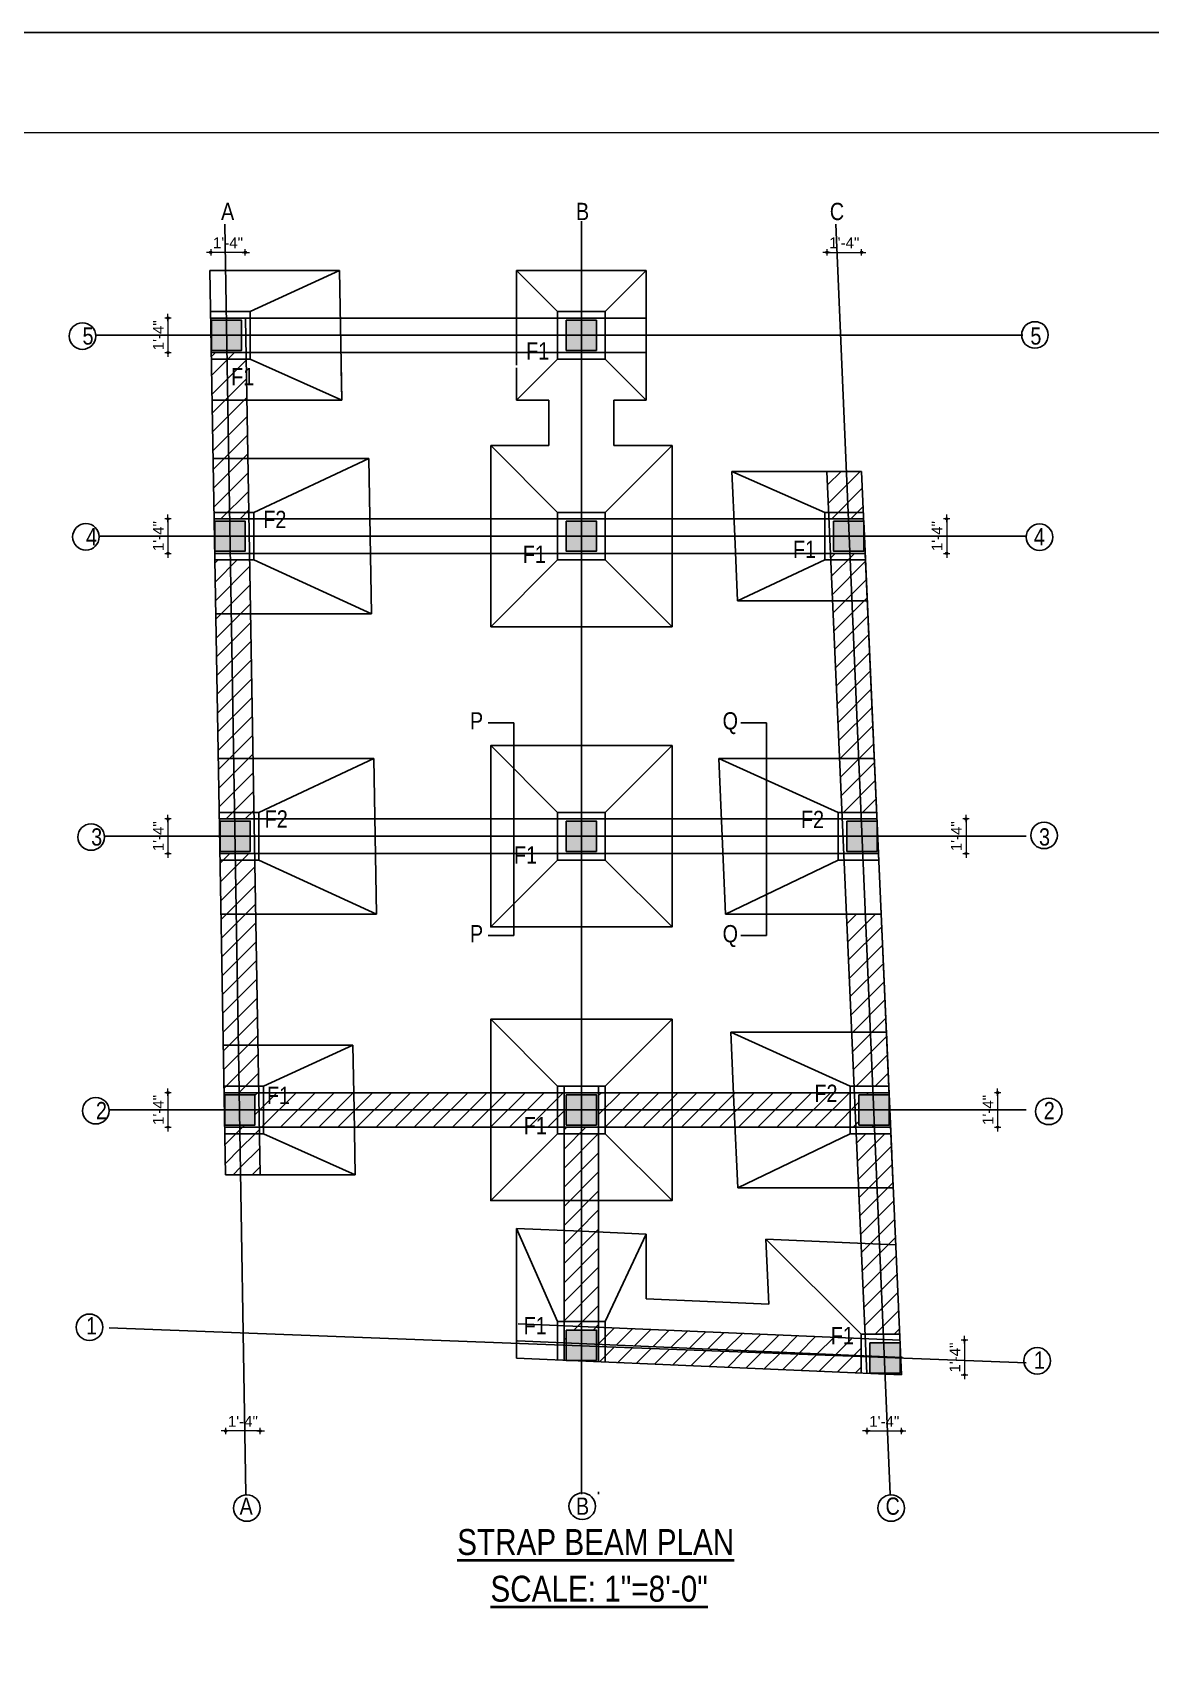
# Model space of a CAD drawing. Header units: inches. Extents: x -4597 to 93300, y -14139 to 5932.
# Drawn here: x 363 to 881, y -9626 to -8877 of the extents above; entities that cross this region are included whole.
import ezdxf
from ezdxf.enums import TextEntityAlignment as Align

# ---------------------------------------------------------------- set-up
doc = ezdxf.new("R2010")
doc.units = ezdxf.units.IN
doc.header["$LTSCALE"] = 0.5
doc.header["$MEASUREMENT"] = 0
doc.header["$PDMODE"] = 66
for name, color, linetype, lineweight in [('1', 7, 'Continuous', 25), ('ELE1', 3, 'Continuous', 9), ('hatch', 9, 'Continuous', 0), ('TEXT', 220, 'Continuous', 9), ('Toilet', 7, 'Continuous', 25), ('wall', 20, 'Continuous', 40)]:
    doc.layers.add(name, color=color, linetype=linetype, lineweight=lineweight)
doc.styles.add('ordinary', font='ARIALN.TTF')
doc.styles.get("Standard").update_dxf_attribs({"font": 'arial.ttf'})
doc.dimstyles.new('S8', dxfattribs={"dimtxt": 5, "dimasz": 1, "dimexe": 6, "dimexo": 18, "dimgap": 1.9375, "dimtad": 1, "dimdec": 0, "dimzin": 3, "dimdsep": 46, "dimlunit": 4, "dimtxsty": 'Standard', "dimblk": 'dot 2', "dimcen": 12, "dimse1": 1, "dimse2": 1, "dimclrd": 1, "dimclre": 1, "dimclrt": 256, "dimadec": 0, "dimazin": 0, "dimtfac": 0.75, "dimtdec": 0, "dimtix": 1, "dimtmove": 1, "dimatfit": 3, "dimldrblk": 'DOT', "dimfxl": 1, "dimtolj": 1, "dimtzin": 0, "dimlwd": 9, "dimlwe": 9, "dimarcsym": 0})
pattern_1 = [(45, (-994.2437, -45.5827), (-4.4194174, 4.4194174), [])]

# ---------------------------------------------------------------- blocks, each defined once
blk = doc.blocks.new('dot1')
at = {"layer": 'hatch'}
h = blk.add_hatch(color=256, dxfattribs=at)
edge = h.paths.add_edge_path()
edge.add_arc((0, 0), 1, 0, 360)
for p, q in [((3, 0), (-3, 0)), ((0, 3), (0, -3))]:
    blk.add_line(p, q, dxfattribs=at)
blk.add_circle((0, 0), 1, dxfattribs=at)
blk = doc.blocks.new('dot 2')
at = {"layer": 'hatch', "xscale": 0.5, "yscale": 0.5, "zscale": 0.5}
blk.add_blockref('dot1', (0, 0), dxfattribs=at)
blk = doc.blocks.new('*D186')
at = {"layer": 'Defpoints', "color": 0, "transparency": 16777216}
for p in [(739.5, -9101.8), (111.7, -9117.8), (786.17, -9117.8)]:
    blk.add_point(p, dxfattribs=at)
at = {"layer": 'Toilet', "color": 1, "lineweight": 9, "transparency": 16777216}
for p, q in [((786.17, -9100.8), (786.17, -9099.8)), ((786.17, -9101.8), (786.17, -9117.8)), ((786.17, -9118.8), (786.17, -9119.8))]:
    blk.add_line(p, q, dxfattribs=at)
for p, rotation in [((786.17, -9101.8), 270), ((786.17, -9117.8), 90)]:
    blk.add_blockref('dot 2', p, dxfattribs=dict(at, rotation=rotation))
at = {"layer": 'Toilet', "transparency": 16777216, "insert": (781.73, -9109.8), "char_height": 5, "attachment_point": 5, "rotation": 90}
blk.add_mtext('\\A1;1\'-4"', dxfattribs=at)
blk = doc.blocks.new('_Dot')
at = {"color": 0, "linetype": 'ByBlock', "lineweight": -2}
blk.add_line((-0.5, 0), (-1, 0), dxfattribs=at)
at = {"color": 0, "linetype": 'ByBlock', "const_width": 0.5}
blk.add_lwpolyline([(-0.25, 0, 1), (0.25, 0, 1)], format="xyb", close=True, dxfattribs=at)
blk = doc.blocks.new('*D328')
at = {"layer": 'Defpoints', "color": 0, "transparency": 16777216}
for p in [(753.89, -9240.8), (754.6, -9256.8), (795.12, -9256.8)]:
    blk.add_point(p, dxfattribs=at)
at = {"layer": 'Toilet', "color": 1, "lineweight": 9, "transparency": 16777216}
for p, q in [((795.12, -9239.8), (795.12, -9238.8)), ((795.12, -9240.8), (795.12, -9256.8)), ((795.12, -9257.8), (795.12, -9258.8))]:
    blk.add_line(p, q, dxfattribs=at)
for p, rotation in [((795.12, -9240.8), 270), ((795.12, -9256.8), 90)]:
    blk.add_blockref('dot 2', p, dxfattribs=dict(at, rotation=rotation))
at = {"layer": 'Toilet', "transparency": 16777216, "insert": (790.67, -9248.8), "char_height": 5, "attachment_point": 5, "rotation": 90}
blk.add_mtext('\\A1;1\'-4"', dxfattribs=at)
blk = doc.blocks.new('*D329')
at = {"layer": 'Defpoints', "color": 0, "transparency": 16777216}
for p in [(759.5, -9367.54), (760.2, -9383.54), (809.77, -9383.54)]:
    blk.add_point(p, dxfattribs=at)
at = {"layer": 'Toilet', "color": 1, "lineweight": 9, "transparency": 16777216}
for p, q in [((809.77, -9366.54), (809.77, -9365.54)), ((809.77, -9367.54), (809.77, -9383.54)), ((809.77, -9384.54), (809.77, -9385.54))]:
    blk.add_line(p, q, dxfattribs=at)
for p, rotation in [((809.77, -9367.54), 270), ((809.77, -9383.54), 90)]:
    blk.add_blockref('dot 2', p, dxfattribs=dict(at, rotation=rotation))
at = {"layer": 'Toilet', "transparency": 16777216, "insert": (805.32, -9375.54), "char_height": 5, "attachment_point": 5, "rotation": 90}
blk.add_mtext('\\A1;1\'-4"', dxfattribs=at)
blk = doc.blocks.new('*D330')
at = {"layer": 'Defpoints', "color": 0, "transparency": 16777216}
for p in [(764.58, -9482.19), (765.29, -9498.24), (794.42, -9498.24)]:
    blk.add_point(p, dxfattribs=at)
at = {"layer": 'Toilet', "color": 1, "lineweight": 9, "transparency": 16777216}
for p, q in [((794.42, -9481.19), (794.42, -9480.19)), ((794.42, -9482.19), (794.42, -9498.24)), ((794.42, -9499.24), (794.42, -9500.24))]:
    blk.add_line(p, q, dxfattribs=at)
for p, rotation in [((794.42, -9482.19), 270), ((794.42, -9498.24), 90)]:
    blk.add_blockref('dot 2', p, dxfattribs=dict(at, rotation=rotation))
at = {"layer": 'Toilet', "transparency": 16777216, "insert": (789.98, -9490.21), "char_height": 5, "attachment_point": 5, "rotation": 90}
blk.add_mtext('\\A1;1\'-4"', dxfattribs=at)
blk = doc.blocks.new('*D331')
at = {"layer": 'Defpoints', "color": 0, "transparency": 16777216}
for p in [(445.37, -9008.8), (425.51, -9024.8), (445.64, -9024.8)]:
    blk.add_point(p, dxfattribs=at)
at = {"layer": 'Toilet', "color": 1, "lineweight": 9, "transparency": 16777216}
for p, q in [((425.51, -9007.8), (425.51, -9006.8)), ((425.51, -9008.8), (425.51, -9024.8)), ((425.51, -9025.8), (425.51, -9026.8))]:
    blk.add_line(p, q, dxfattribs=at)
for p, rotation in [((425.51, -9008.8), 270), ((425.51, -9024.8), 90)]:
    blk.add_blockref('dot 2', p, dxfattribs=dict(at, rotation=rotation))
at = {"layer": 'Toilet', "transparency": 16777216, "insert": (421.07, -9016.8), "char_height": 5, "attachment_point": 5, "rotation": 90}
blk.add_mtext('\\A1;1\'-4"', dxfattribs=at)
blk = doc.blocks.new('*D332')
at = {"layer": 'Defpoints', "color": 0, "transparency": 16777216}
for p in [(446.97, -9101.8), (425.51, -9117.8), (447.25, -9117.8)]:
    blk.add_point(p, dxfattribs=at)
at = {"layer": 'Toilet', "color": 1, "lineweight": 9, "transparency": 16777216}
for p, q in [((425.51, -9100.8), (425.51, -9099.8)), ((425.51, -9101.8), (425.51, -9117.8)), ((425.51, -9118.8), (425.51, -9119.8))]:
    blk.add_line(p, q, dxfattribs=at)
for p, rotation in [((425.51, -9101.8), 270), ((425.51, -9117.8), 90)]:
    blk.add_blockref('dot 2', p, dxfattribs=dict(at, rotation=rotation))
at = {"layer": 'Toilet', "transparency": 16777216, "insert": (421.07, -9109.8), "char_height": 5, "attachment_point": 5, "rotation": 90}
blk.add_mtext('\\A1;1\'-4"', dxfattribs=at)
blk = doc.blocks.new('*D333')
at = {"layer": 'Defpoints', "color": 0, "transparency": 16777216}
for p in [(449.37, -9240.8), (425.51, -9256.8), (449.65, -9256.8)]:
    blk.add_point(p, dxfattribs=at)
at = {"layer": 'Toilet', "color": 1, "lineweight": 9, "transparency": 16777216}
for p, q in [((425.51, -9239.8), (425.51, -9238.8)), ((425.51, -9240.8), (425.51, -9256.8)), ((425.51, -9257.8), (425.51, -9258.8))]:
    blk.add_line(p, q, dxfattribs=at)
for p, rotation in [((425.51, -9240.8), 270), ((425.51, -9256.8), 90)]:
    blk.add_blockref('dot 2', p, dxfattribs=dict(at, rotation=rotation))
at = {"layer": 'Toilet', "transparency": 16777216, "insert": (421.07, -9248.8), "char_height": 5, "attachment_point": 5, "rotation": 90}
blk.add_mtext('\\A1;1\'-4"', dxfattribs=at)
blk = doc.blocks.new('*D334')
at = {"layer": 'Defpoints', "color": 0, "transparency": 16777216}
for p in [(451.56, -9367.54), (425.51, -9383.54), (451.84, -9383.54)]:
    blk.add_point(p, dxfattribs=at)
at = {"layer": 'Toilet', "color": 1, "lineweight": 9, "transparency": 16777216}
for p, q in [((425.51, -9366.54), (425.51, -9365.54)), ((425.51, -9367.54), (425.51, -9383.54)), ((425.51, -9384.54), (425.51, -9385.54))]:
    blk.add_line(p, q, dxfattribs=at)
for p, rotation in [((425.51, -9367.54), 270), ((425.51, -9383.54), 90)]:
    blk.add_blockref('dot 2', p, dxfattribs=dict(at, rotation=rotation))
at = {"layer": 'Toilet', "transparency": 16777216, "insert": (421.07, -9375.54), "char_height": 5, "attachment_point": 5, "rotation": 90}
blk.add_mtext('\\A1;1\'-4"', dxfattribs=at)
blk = doc.blocks.new('*D335')
at = {"layer": 'Defpoints', "color": 0, "transparency": 16777216}
for p in [(746.76, -8978.41), (730.74, -9079.8), (746.76, -9079.8)]:
    blk.add_point(p, dxfattribs=at)
at = {"layer": 'Toilet', "color": 1, "lineweight": 9, "transparency": 16777216}
for p, q in [((729.74, -8978.41), (728.74, -8978.41)), ((730.74, -8978.41), (746.76, -8978.41)), ((747.76, -8978.41), (748.76, -8978.41))]:
    blk.add_line(p, q, dxfattribs=at)
blk.add_blockref('dot 2', (730.74, -8978.41), dxfattribs=at)
at = {"layer": 'Toilet', "color": 1, "lineweight": 9, "transparency": 16777216, "rotation": 180}
blk.add_blockref('dot 2', (746.76, -8978.41), dxfattribs=at)
at = {"layer": 'Toilet', "transparency": 16777216, "insert": (738.75, -8973.96), "char_height": 5, "attachment_point": 5}
blk.add_mtext('\\A1;1\'-4"', dxfattribs=at)
blk = doc.blocks.new('*D336')
at = {"layer": 'Defpoints', "color": 0, "transparency": 16777216}
for p in [(749.25, -9497.54), (765.29, -9498.24), (765.29, -9524.21)]:
    blk.add_point(p, dxfattribs=at)
at = {"layer": 'Toilet', "color": 1, "lineweight": 9, "transparency": 16777216}
for p, q in [((748.25, -9524.21), (747.25, -9524.21)), ((749.25, -9524.21), (765.29, -9524.21)), ((766.29, -9524.21), (767.29, -9524.21))]:
    blk.add_line(p, q, dxfattribs=at)
blk.add_blockref('dot 2', (749.25, -9524.21), dxfattribs=at)
at = {"layer": 'Toilet', "color": 1, "lineweight": 9, "transparency": 16777216, "rotation": 180}
blk.add_blockref('dot 2', (765.29, -9524.21), dxfattribs=at)
at = {"layer": 'Toilet', "transparency": 16777216, "insert": (757.27, -9519.76), "char_height": 5, "attachment_point": 5}
blk.add_mtext('\\A1;1\'-4"', dxfattribs=at)
blk = doc.blocks.new('*D337')
at = {"layer": 'Defpoints', "color": 0, "transparency": 16777216}
for p in [(452.22, -9405.54), (468.22, -9405.54), (452.22, -9524.21)]:
    blk.add_point(p, dxfattribs=at)
at = {"layer": 'Toilet', "color": 1, "lineweight": 9, "transparency": 16777216}
for p, q in [((451.22, -9524.21), (450.22, -9524.21)), ((468.22, -9524.21), (452.22, -9524.21)), ((469.22, -9524.21), (470.22, -9524.21))]:
    blk.add_line(p, q, dxfattribs=at)
blk.add_blockref('dot 2', (452.22, -9524.21), dxfattribs=at)
at = {"layer": 'Toilet', "color": 1, "lineweight": 9, "transparency": 16777216, "rotation": 180}
blk.add_blockref('dot 2', (468.22, -9524.21), dxfattribs=at)
at = {"layer": 'Toilet', "transparency": 16777216, "insert": (460.22, -9519.76), "char_height": 5, "attachment_point": 5}
blk.add_mtext('\\A1;1\'-4"', dxfattribs=at)
blk = doc.blocks.new('*D338')
at = {"layer": 'Defpoints', "color": 0, "transparency": 16777216}
for p in [(445.32, -8978.41), (445.32, -9005.8), (461.32, -9005.8)]:
    blk.add_point(p, dxfattribs=at)
at = {"layer": 'Toilet', "color": 1, "lineweight": 9, "transparency": 16777216}
for p, q in [((444.32, -8978.41), (443.32, -8978.41)), ((461.32, -8978.41), (445.32, -8978.41)), ((462.32, -8978.41), (463.32, -8978.41))]:
    blk.add_line(p, q, dxfattribs=at)
blk.add_blockref('dot 2', (445.32, -8978.41), dxfattribs=at)
at = {"layer": 'Toilet', "color": 1, "lineweight": 9, "transparency": 16777216, "rotation": 180}
blk.add_blockref('dot 2', (461.32, -8978.41), dxfattribs=at)
at = {"layer": 'Toilet', "transparency": 16777216, "insert": (453.32, -8973.96), "char_height": 5, "attachment_point": 5}
blk.add_mtext('\\A1;1\'-4"', dxfattribs=at)

msp = doc.modelspace()

# ---------------------------------------------------------------- hatches: boundary and pattern name
at = {"layer": 'Toilet'}
for points in [[(459.63, -9009.8), (445.63, -9009.8), (445.63, -9023.8), (459.63, -9023.8)], [(623.99, -9009.8), (609.99, -9009.8), (609.99, -9023.8), (623.99, -9023.8)], [(461.23, -9102.8), (447.23, -9102.8), (447.23, -9116.8), (461.23, -9116.8)], [(623.99, -9102.8), (609.99, -9102.8), (609.99, -9116.8), (623.99, -9116.8)], [(747.78, -9102.8), (733.78, -9102.8), (733.78, -9116.8), (747.78, -9116.8)], [(463.63, -9241.8), (449.63, -9241.8), (449.63, -9255.8), (463.63, -9255.8)], [(623.99, -9241.8), (609.99, -9241.8), (609.99, -9255.8), (623.99, -9255.8)], [(753.93, -9241.8), (739.93, -9241.8), (739.93, -9255.8), (753.93, -9255.8)], [(465.82, -9368.54), (451.82, -9368.54), (451.82, -9382.54), (465.82, -9382.54)], [(623.99, -9368.54), (609.99, -9368.54), (609.99, -9382.54), (623.99, -9382.54)], [(759.55, -9368.54), (745.55, -9368.54), (745.55, -9382.54), (759.55, -9382.54)], [(623.99, -9477.5), (609.99, -9477.5), (609.99, -9491.5), (623.99, -9491.5)], [(764.64, -9483.4), (750.64, -9483.4), (750.64, -9497.4), (764.64, -9497.4)]]:
    msp.add_hatch(color=1, dxfattribs=at).paths.add_polyline_path(points)
h = msp.add_hatch(dxfattribs=at)
h.set_pattern_fill('ANSI31', color=256, scale=50, style=0)
h.set_pattern_definition(pattern_1)
h.paths.add_polyline_path([(467.56, -9367.54), (458.57, -9367.54), (458.59, -9368.54), (465.82, -9368.54), (465.82, -9375.54), (467.7, -9375.54)])
h.paths.add_polyline_path([(467.7, -9375.54), (465.82, -9375.54), (465.82, -9382.54), (458.82, -9382.54), (458.84, -9383.54), (467.84, -9383.54)])
h.paths.add_polyline_path([(469.82, -9367.54), (467.56, -9367.54), (467.7, -9375.54), (469.82, -9375.54)])
h.paths.add_polyline_path([(469.82, -9375.54), (467.7, -9375.54), (467.84, -9383.54), (469.82, -9383.54)])
h.paths.add_polyline_path([(511.57, -9367.54), (469.82, -9367.54), (469.82, -9375.54), (511.71, -9375.54)])
h.paths.add_polyline_path([(511.71, -9375.54), (469.82, -9375.54), (469.82, -9383.54), (511.85, -9383.54)])
h.paths.add_polyline_path([(574.99, -9367.54), (511.57, -9367.54), (511.71, -9375.54), (574.99, -9375.54)])
h.paths.add_polyline_path([(574.99, -9375.54), (511.71, -9375.54), (511.85, -9383.54), (574.99, -9383.54)])
h.paths.add_polyline_path([(605.99, -9367.54), (574.99, -9367.54), (574.99, -9375.54), (605.99, -9375.54)])
h.paths.add_polyline_path([(605.99, -9375.54), (574.99, -9375.54), (574.99, -9383.54), (605.99, -9383.54)])
h.paths.add_polyline_path([(608.99, -9367.54), (605.99, -9367.54), (605.99, -9375.54), (608.99, -9375.54)])
h.paths.add_polyline_path([(608.99, -9375.54), (605.99, -9375.54), (605.99, -9383.54), (608.99, -9383.54)])
h.paths.add_polyline_path([(627.99, -9367.54), (624.99, -9367.54), (624.99, -9375.54), (627.99, -9375.54)])
h.paths.add_polyline_path([(627.99, -9375.54), (624.99, -9375.54), (624.99, -9383.54), (627.99, -9383.54)])
h.paths.add_polyline_path([(658.99, -9367.54), (627.99, -9367.54), (627.99, -9375.54), (658.99, -9375.54)])
h.paths.add_polyline_path([(658.99, -9375.54), (627.99, -9375.54), (627.99, -9383.54), (658.99, -9383.54)])
h.paths.add_polyline_path([(687.43, -9367.54), (658.99, -9367.54), (658.99, -9375.54), (687.79, -9375.54)])
h.paths.add_polyline_path([(687.79, -9375.54), (658.99, -9375.54), (658.99, -9383.54), (688.14, -9383.54)])
h.paths.add_polyline_path([(741.55, -9367.54), (687.43, -9367.54), (687.79, -9375.54), (741.55, -9375.54)])
h.paths.add_polyline_path([(741.55, -9375.54), (699.8, -9375.54), (687.79, -9375.54), (688.14, -9383.54), (741.55, -9383.54)])
h.paths.add_polyline_path([(743.49, -9367.54), (741.55, -9367.54), (741.55, -9375.54), (743.84, -9375.54)])
h.paths.add_polyline_path([(743.84, -9375.54), (741.55, -9375.54), (741.55, -9383.54), (744.2, -9383.54)])
h.paths.add_polyline_path([(745.55, -9375.54), (743.84, -9375.54), (744.2, -9383.54), (752.77, -9383.54), (752.73, -9382.54), (745.55, -9382.54)])
h.paths.add_polyline_path([(745.55, -9368.54), (752.13, -9368.54), (752.09, -9367.54), (743.49, -9367.54), (743.84, -9375.54), (745.55, -9375.54)])
h.paths.add_polyline_path([(616.99, -9475.79), (608.99, -9475.44), (608.99, -9483.45), (609.99, -9483.49), (609.99, -9477.5), (616.99, -9477.5)])
h.paths.add_polyline_path([(616.99, -9473.5), (608.99, -9473.5), (608.99, -9475.44), (616.99, -9475.79)])
h.paths.add_polyline_path([(624.99, -9473.5), (616.99, -9473.5), (616.99, -9475.79), (624.99, -9476.13)])
h.paths.add_polyline_path([(624.99, -9476.13), (616.99, -9475.79), (616.99, -9477.5), (623.99, -9477.5), (623.99, -9484.1), (624.99, -9484.14)])
h.paths.add_polyline_path([(624.99, -9432.09), (616.99, -9431.75), (616.99, -9473.5), (624.99, -9473.5)])
h.paths.add_polyline_path([(616.99, -9431.75), (608.99, -9431.4), (608.99, -9473.5), (616.99, -9473.5)])
h.paths.add_polyline_path([(627.99, -9485.19), (624.99, -9485.07), (624.99, -9492.15), (627.99, -9492.28)])
h.paths.add_polyline_path([(627.99, -9476.26), (624.99, -9476.13), (624.99, -9484.14), (627.99, -9484.27)])
h.paths.add_polyline_path([(627.99, -9476.26), (627.99, -9484.27), (746.64, -9489.42), (746.64, -9481.41)])
h.paths.add_polyline_path([(746.64, -9489.72), (627.99, -9485.19), (627.99, -9492.28), (746.64, -9497.43)])
h.paths.add_polyline_path([(755.09, -9437.74), (746.58, -9437.37), (748.44, -9479.4), (756.87, -9479.4)])
h.paths.add_polyline_path([(762.63, -9438.06), (755.09, -9437.74), (756.87, -9479.4), (764.46, -9479.4)])
h.paths.add_polyline_path([(753.97, -9411.54), (745.44, -9411.54), (746.58, -9437.37), (755.09, -9437.74)])
h.paths.add_polyline_path([(761.45, -9411.54), (753.97, -9411.54), (755.09, -9437.74), (762.63, -9438.06)])
h.paths.add_polyline_path([(752.9, -9386.54), (744.33, -9386.54), (745.44, -9411.54), (753.97, -9411.54)])
h.paths.add_polyline_path([(760.33, -9386.54), (752.9, -9386.54), (753.97, -9411.54), (761.4, -9411.54)])
h.paths.add_polyline_path([(750.89, -9339.54), (742.25, -9339.54), (743.35, -9364.54), (751.96, -9364.54)])
h.paths.add_polyline_path([(758.26, -9339.54), (750.89, -9339.54), (751.96, -9364.54), (759.37, -9364.54)])
h.paths.add_polyline_path([(748.55, -9284.8), (739.82, -9284.8), (742.25, -9339.54), (750.89, -9339.54)])
h.paths.add_polyline_path([(755.84, -9284.8), (748.55, -9284.8), (750.89, -9339.54), (758.26, -9339.54)])
h.paths.add_polyline_path([(745.48, -9212.8), (736.63, -9212.8), (737.74, -9237.8), (746.54, -9237.8)])
h.paths.add_polyline_path([(752.65, -9212.8), (745.48, -9212.8), (746.54, -9237.8), (753.76, -9237.8)])
h.paths.add_polyline_path([(742.36, -9139.8), (733.4, -9139.8), (736.63, -9212.8), (745.48, -9212.8)])
h.paths.add_polyline_path([(749.41, -9139.8), (742.36, -9139.8), (745.48, -9212.8), (752.65, -9212.8)])
h.paths.add_polyline_path([(741.54, -9120.8), (732.56, -9120.8), (733.4, -9139.8), (742.36, -9139.8)])
h.paths.add_polyline_path([(748.57, -9120.8), (741.54, -9120.8), (742.36, -9139.8), (749.41, -9139.8)])
h.paths.add_polyline_path([(741.42, -9117.8), (732.42, -9117.8), (732.56, -9120.8), (741.54, -9120.8)])
h.paths.add_polyline_path([(748.44, -9117.8), (741.42, -9117.8), (741.54, -9120.8), (748.57, -9120.8)])
h.paths.add_polyline_path([(452.88, -9024.8), (445.64, -9024.8), (445.7, -9027.8), (452.93, -9027.8)])
h.paths.add_polyline_path([(461.65, -9024.8), (452.88, -9024.8), (452.93, -9027.8), (461.7, -9027.8)])
h.paths.add_polyline_path([(452.93, -9027.8), (445.7, -9027.8), (446.02, -9046.8), (453.24, -9046.8)])
h.paths.add_polyline_path([(461.7, -9027.8), (452.93, -9027.8), (453.24, -9046.8), (462.03, -9046.8)])
h.paths.add_polyline_path([(453.24, -9046.8), (446.02, -9046.8), (446.49, -9073.8), (453.69, -9073.8)])
h.paths.add_polyline_path([(462.03, -9046.8), (453.24, -9046.8), (453.69, -9073.8), (462.49, -9073.8)])
h.paths.add_polyline_path([(453.69, -9073.8), (446.49, -9073.8), (446.92, -9098.8), (454.11, -9098.8)])
h.paths.add_polyline_path([(462.49, -9073.8), (453.69, -9073.8), (454.11, -9098.8), (462.92, -9098.8)])
h.paths.add_polyline_path([(454.11, -9098.8), (446.92, -9098.8), (446.97, -9101.8), (454.16, -9101.8)])
h.paths.add_polyline_path([(462.92, -9098.8), (454.11, -9098.8), (454.16, -9101.8), (462.98, -9101.8)])
h.paths.add_polyline_path([(454.47, -9120.8), (447.3, -9120.8), (447.73, -9145.8), (454.89, -9145.8)])
h.paths.add_polyline_path([(463.3, -9120.8), (454.47, -9120.8), (454.89, -9145.8), (463.74, -9145.8)])
h.paths.add_polyline_path([(454.89, -9145.8), (447.73, -9145.8), (448.89, -9212.8), (456, -9212.8)])
h.paths.add_polyline_path([(463.74, -9145.8), (454.89, -9145.8), (456, -9212.8), (464.89, -9212.8)])
h.paths.add_polyline_path([(456, -9212.8), (448.89, -9212.8), (449.32, -9237.8), (456.42, -9237.8)])
h.paths.add_polyline_path([(464.89, -9212.8), (456, -9212.8), (456.42, -9237.8), (465.32, -9237.8)])
h.paths.add_polyline_path([(456.42, -9237.8), (449.32, -9237.8), (449.37, -9240.8), (456.47, -9240.8)])
h.paths.add_polyline_path([(465.32, -9237.8), (456.42, -9237.8), (456.47, -9240.8), (465.38, -9240.8)])
h.paths.add_polyline_path([(456.73, -9256.8), (449.65, -9256.8), (449.7, -9259.8), (456.78, -9259.8)])
h.paths.add_polyline_path([(465.65, -9256.8), (456.73, -9256.8), (456.78, -9259.8), (465.7, -9259.8)])
h.paths.add_polyline_path([(456.78, -9259.8), (449.7, -9259.8), (450.13, -9284.8), (457.2, -9284.8)])
h.paths.add_polyline_path([(465.7, -9259.8), (456.78, -9259.8), (457.2, -9284.8), (466.14, -9284.8)])
h.paths.add_polyline_path([(457.2, -9284.8), (450.13, -9284.8), (451.18, -9345.54), (458.21, -9345.54)])
h.paths.add_polyline_path([(466.14, -9284.8), (457.2, -9284.8), (458.21, -9345.54), (467.19, -9345.54)])
h.paths.add_polyline_path([(458.21, -9345.54), (451.18, -9345.54), (451.51, -9364.54), (458.52, -9364.54)])
h.paths.add_polyline_path([(467.19, -9345.54), (458.21, -9345.54), (458.52, -9364.54), (467.51, -9364.54)])
h.paths.add_polyline_path([(458.52, -9364.54), (451.51, -9364.54), (451.56, -9367.54), (458.57, -9367.54)])
h.paths.add_polyline_path([(467.51, -9364.54), (458.52, -9364.54), (458.57, -9367.54), (467.56, -9367.54)])
h.paths.add_polyline_path([(458.84, -9383.54), (451.84, -9383.54), (451.89, -9386.54), (458.89, -9386.54)])
h.paths.add_polyline_path([(467.84, -9383.54), (458.84, -9383.54), (458.89, -9386.54), (467.89, -9386.54)])
h.paths.add_polyline_path([(458.89, -9386.54), (451.89, -9386.54), (452.22, -9405.54), (459.2, -9405.54)])
h.paths.add_polyline_path([(724.16, -9361.8), (737.6, -9361.8), (737.6, -9373.83), (724.16, -9373.83)], flags=9)
h.paths.add_polyline_path([(732.98, -9473.99), (745.21, -9473.99), (745.21, -9486.03), (732.98, -9486.03)], flags=9)
h.paths.add_polyline_path([(455.24, -9029.91), (467.47, -9029.91), (467.47, -9041.94), (455.24, -9041.94)], flags=9)
h = msp.add_hatch(dxfattribs=at)
h.set_pattern_fill('ANSI31', color=256, scale=50, style=0)
h.set_pattern_definition(pattern_1)
h.paths.add_polyline_path([(740.6, -9098.8), (731.58, -9098.8), (731.72, -9101.8), (740.73, -9101.8)])
h.paths.add_polyline_path([(747.6, -9098.8), (740.6, -9098.8), (740.73, -9101.8), (747.73, -9101.8)])
h.paths.add_polyline_path([(739.79, -9079.8), (730.74, -9079.8), (731.58, -9098.8), (740.6, -9098.8)])
h.paths.add_polyline_path([(746.76, -9079.8), (739.79, -9079.8), (740.6, -9098.8), (747.6, -9098.8)])
h = msp.add_hatch(dxfattribs=at)
h.set_pattern_fill('ANSI31', color=256, scale=50, style=0)
h.set_pattern_definition(pattern_1)
h.paths.add_polyline_path([(467.89, -9386.54), (458.89, -9386.54), (459.2, -9405.54), (468.22, -9405.54)])
h = msp.add_hatch(dxfattribs=at)
h.set_pattern_fill('ANSI31', color=256, scale=50, style=0)
h.set_pattern_definition(pattern_1)
h.paths.add_polyline_path([(616.99, -9417.54), (608.99, -9417.54), (608.99, -9431.4), (616.99, -9431.75)])
h.paths.add_polyline_path([(624.99, -9417.54), (616.99, -9417.54), (616.99, -9431.75), (624.99, -9432.09)])
h.paths.add_polyline_path([(616.99, -9386.54), (608.99, -9386.54), (608.99, -9417.54), (616.99, -9417.54)])
h.paths.add_polyline_path([(624.99, -9386.54), (616.99, -9386.54), (616.99, -9417.54), (624.99, -9417.54)])
h.paths.add_polyline_path([(616.99, -9383.54), (608.99, -9383.54), (608.99, -9386.54), (616.99, -9386.54)])
h.paths.add_polyline_path([(624.99, -9383.54), (616.99, -9383.54), (616.99, -9386.54), (624.99, -9386.54)])

# ---------------------------------------------------------------- linework, layer by layer
for p, q in [((451.89, -8965.33), (461.66, -9553.54)), ((616.99, -8963.99), (616.99, -9553.54)), ((734.9, -8965.33), (760.03, -9553.54)), ((586.99, -8986.8), (586.99, -9030.7)), ((646.99, -8986.8), (646.99, -9046.8)), ((586.99, -9031.8), (586.99, -9046.8)), ((601.99, -9046.8), (601.99, -9067.8)), ((631.99, -9046.8), (631.99, -9067.8)), ((574.99, -9067.8), (574.99, -9109.8)), ((658.99, -9067.8), (658.99, -9109.8)), ((574.99, -9109.8), (574.99, -9151.8)), ((658.99, -9109.8), (658.99, -9151.8)), ((585.78, -9196.22), (573.78, -9196.22)), ((585.78, -9294.8), (585.78, -9196.22)), ((702.8, -9196.22), (690.8, -9196.22)), ((702.8, -9294.8), (702.8, -9196.22)), ((574.99, -9206.8), (574.99, -9233.8)), ((658.99, -9206.8), (658.99, -9233.8)), ((574.99, -9263.8), (574.99, -9290.8)), ((658.99, -9263.8), (658.99, -9290.8)), ((585.78, -9294.8), (573.78, -9294.8)), ((702.8, -9294.8), (690.8, -9294.8)), ((758.32, -9339.54), (761.4, -9411.54)), ((608.99, -9364.54), (608.99, -9491.46)), ((624.99, -9364.54), (624.99, -9492.15)), ((586.99, -9430.44), (586.99, -9490.5)), ((646.99, -9433.05), (646.99, -9463.08)), ((624.99, -9552.35), (624.99, -9553.54))]:
    msp.add_line(p, q)
at = {"layer": 'Defpoints'}
msp.add_lwpolyline([(2423.89, -8876.52), (-753.71, -8876.52), (-753.71, -11124.49), (2423.89, -11124.49)], close=True, dxfattribs=at)
at = {"layer": 'ELE1'}
msp.add_lwpolyline([(-707.4, -8922.84), (2377.57, -8922.84), (2377.57, -11078.17), (-707.4, -11078.17)], close=True, dxfattribs=at)
msp.add_lwpolyline([(-707.4, -8922.84), (2377.57, -8922.84), (2377.57, -11078.17), (-707.4, -11078.17)], close=True, dxfattribs=at)
at = {"layer": 'Toilet'}
for p, q in [((444.99, -8986.8), (505, -8986.8)), ((444.99, -8986.8), (452.22, -9405.54)), ((463.65, -9005.8), (505, -8986.8)), ((505, -8986.8), (506.03, -9046.8)), ((586.99, -8986.8), (646.99, -8986.8)), ((605.99, -9005.8), (586.99, -8986.8)), ((627.99, -9005.8), (646.99, -8986.8)), ((445.37, -9008.8), (646.99, -9008.8)), ((461.37, -9008.8), (468.22, -9405.54)), ((392.06, -9016.8), (821.41, -9016.8)), ((445.64, -9024.8), (646.99, -9024.8)), ((463.65, -9027.8), (506.03, -9046.8)), ((605.99, -9027.8), (586.99, -9046.8)), ((627.99, -9027.8), (646.99, -9046.8)), ((505.77, -9031.8), (506.03, -9046.8)), ((446.02, -9046.8), (506.03, -9046.8)), ((586.99, -9046.8), (601.99, -9046.8)), ((631.99, -9046.8), (646.99, -9046.8)), ((574.99, -9067.8), (601.99, -9067.8)), ((605.99, -9098.8), (574.99, -9067.8)), ((627.99, -9098.8), (658.99, -9067.8)), ((631.99, -9067.8), (658.99, -9067.8)), ((446.49, -9073.8), (518.5, -9073.8)), ((465.23, -9098.8), (518.5, -9073.8)), ((518.5, -9073.8), (519.12, -9109.8)), ((686.7, -9079.8), (746.76, -9079.8)), ((688.03, -9109.8), (686.7, -9079.8)), ((729.78, -9098.8), (686.7, -9079.8)), ((749.25, -9497.54), (730.74, -9079.8)), ((760.76, -9395.94), (746.76, -9079.8)), ((446.97, -9101.8), (747.73, -9101.8)), ((765.29, -9498.24), (747.78, -9102.8)), ((393.67, -9109.8), (823.02, -9109.8)), ((519.12, -9109.8), (519.74, -9145.8)), ((689.36, -9139.8), (688.03, -9109.8)), ((447.25, -9117.8), (748.44, -9117.8)), ((465.23, -9120.8), (519.74, -9145.8)), ((605.99, -9120.8), (574.99, -9151.8)), ((627.99, -9120.8), (658.99, -9151.8)), ((729.78, -9120.8), (689.36, -9139.8)), ((689.36, -9139.8), (749.41, -9139.8)), ((447.73, -9145.8), (519.74, -9145.8)), ((574.99, -9151.8), (616.99, -9151.8)), ((616.99, -9151.8), (658.99, -9151.8)), ((574.99, -9206.8), (601.99, -9206.8)), ((605.99, -9237.8), (574.99, -9206.8)), ((627.99, -9237.8), (658.99, -9206.8)), ((631.99, -9206.8), (658.99, -9206.8)), ((448.89, -9212.8), (520.9, -9212.8)), ((467.63, -9237.8), (520.9, -9212.8)), ((520.9, -9212.8), (521.52, -9248.8)), ((680.58, -9212.8), (752.65, -9212.8)), ((682.17, -9248.8), (680.58, -9212.8)), ((735.93, -9237.8), (680.58, -9212.8)), ((752.65, -9212.8), (752.71, -9212.8)), ((449.37, -9240.8), (753.89, -9240.8)), ((396.07, -9248.8), (823.02, -9248.8)), ((521.52, -9248.8), (522.14, -9284.8)), ((683.77, -9284.8), (682.17, -9248.8)), ((449.65, -9256.8), (754.6, -9256.8)), ((467.63, -9259.8), (522.14, -9284.8)), ((605.99, -9259.8), (574.99, -9290.8)), ((627.99, -9259.8), (658.99, -9290.8)), ((735.93, -9259.8), (683.77, -9284.8)), ((450.13, -9284.8), (522.14, -9284.8)), ((574.99, -9290.8), (601.99, -9290.8)), ((616.99, -9290.8), (658.99, -9290.8)), ((683.77, -9284.8), (755.84, -9284.8)), ((605.99, -9364.54), (574.99, -9333.54)), ((627.99, -9364.54), (658.99, -9333.54)), ((686.19, -9339.54), (758.26, -9339.54)), ((687.79, -9375.54), (686.19, -9339.54)), ((741.55, -9364.54), (686.19, -9339.54)), ((758.26, -9339.54), (758.32, -9339.54)), ((451.18, -9345.54), (511.19, -9345.54)), ((469.82, -9364.54), (511.19, -9345.54)), ((511.19, -9345.54), (511.71, -9375.54)), ((451.56, -9367.54), (759.5, -9367.54)), ((398.26, -9375.54), (745.55, -9375.54)), ((511.71, -9375.54), (512.23, -9405.54)), ((689.38, -9411.54), (687.79, -9375.54)), ((699.8, -9375.54), (823.02, -9375.54)), ((451.84, -9383.54), (760.2, -9383.54)), ((469.82, -9386.54), (512.23, -9405.54)), ((605.99, -9386.54), (574.99, -9417.54)), ((627.99, -9386.54), (658.99, -9417.54)), ((741.55, -9386.54), (689.38, -9411.54)), ((452.22, -9405.54), (512.23, -9405.54)), ((689.38, -9411.54), (761.4, -9411.54)), ((586.99, -9430.44), (616.99, -9431.75)), ((605.99, -9473.5), (586.99, -9430.44)), ((616.99, -9431.75), (646.99, -9433.05)), ((627.99, -9473.5), (646.99, -9433.05)), ((702.45, -9435.45), (762.63, -9438.06)), ((703.79, -9465.54), (702.45, -9435.45)), ((746.64, -9479.4), (702.45, -9435.45)), ((646.99, -9463.08), (703.79, -9465.54)), ((398.26, -9476.41), (823.02, -9492.63)), ((587.69, -9474.52), (764.58, -9482.19)), ((587.34, -9482.51), (765.64, -9490.24)), ((586.99, -9490.5), (765.29, -9498.24))]:
    msp.add_line(p, q, dxfattribs=at)
for points in [[(445.32, -9005.8), (463.65, -9005.8), (463.65, -9027.8), (445.7, -9027.8)], [(446.92, -9098.8), (465.23, -9098.8), (465.23, -9120.8), (447.3, -9120.8)], [(748.57, -9120.8), (729.78, -9120.8), (729.78, -9098.8), (747.6, -9098.8)], [(574.99, -9248.8), (574.99, -9206.8), (616.99, -9206.8)], [(616.99, -9206.8), (658.99, -9206.8), (658.99, -9248.8)], [(449.32, -9237.8), (467.63, -9237.8), (467.63, -9259.8), (449.7, -9259.8)], [(754.73, -9259.8), (735.93, -9259.8), (735.93, -9237.8), (753.76, -9237.8)], [(616.99, -9290.8), (574.99, -9290.8), (574.99, -9248.8)], [(658.99, -9248.8), (658.99, -9290.8), (616.99, -9290.8)], [(574.99, -9375.54), (574.99, -9333.54), (616.99, -9333.54)], [(616.99, -9333.54), (658.99, -9333.54), (658.99, -9375.54)], [(451.51, -9364.54), (469.82, -9364.54), (469.82, -9386.54), (451.89, -9386.54)], [(760.34, -9386.54), (741.55, -9386.54), (741.55, -9364.54), (759.39, -9364.54)], [(616.99, -9417.54), (574.99, -9417.54), (574.99, -9375.54)], [(658.99, -9375.54), (658.99, -9417.54), (616.99, -9417.54)], [(605.99, -9491.33), (605.99, -9473.5), (627.99, -9473.5), (627.99, -9492.28)], [(746.64, -9497.43), (746.64, -9479.4), (764.46, -9479.4)]]:
    msp.add_lwpolyline(points, dxfattribs=at)
for points in [[(605.99, -9005.8), (627.99, -9005.8), (627.99, -9027.8), (605.99, -9027.8)], [(445.65, -9009.8), (459.65, -9009.8), (459.65, -9023.8), (445.65, -9023.8)], [(609.99, -9009.8), (623.99, -9009.8), (623.99, -9023.8), (609.99, -9023.8)], [(609.99, -9009.8), (623.99, -9009.8), (623.99, -9023.8), (609.99, -9023.8)], [(447.23, -9102.8), (461.23, -9102.8), (461.23, -9116.8), (447.23, -9116.8)], [(447.23, -9102.8), (461.23, -9102.8), (461.23, -9116.8), (447.23, -9116.8)], [(605.99, -9098.8), (627.99, -9098.8), (627.99, -9120.8), (605.99, -9120.8)], [(609.99, -9102.8), (623.99, -9102.8), (623.99, -9116.8), (609.99, -9116.8)], [(609.99, -9102.8), (623.99, -9102.8), (623.99, -9116.8), (609.99, -9116.8)], [(733.78, -9102.8), (747.78, -9102.8), (747.78, -9116.8), (733.78, -9116.8)], [(733.78, -9102.8), (747.78, -9102.8), (747.78, -9116.8), (733.78, -9116.8)], [(733.78, -9102.8), (747.78, -9102.8), (747.78, -9116.8), (733.78, -9116.8)], [(605.99, -9237.8), (627.99, -9237.8), (627.99, -9259.8), (605.99, -9259.8)], [(449.63, -9241.8), (463.63, -9241.8), (463.63, -9255.8), (449.63, -9255.8)], [(449.63, -9241.8), (463.63, -9241.8), (463.63, -9255.8), (449.63, -9255.8)], [(449.63, -9241.8), (463.63, -9241.8), (463.63, -9255.8), (449.63, -9255.8)], [(609.99, -9241.8), (623.99, -9241.8), (623.99, -9255.8), (609.99, -9255.8)], [(609.99, -9241.8), (623.99, -9241.8), (623.99, -9255.8), (609.99, -9255.8)], [(609.99, -9241.8), (623.99, -9241.8), (623.99, -9255.8), (609.99, -9255.8)], [(739.93, -9241.8), (753.93, -9241.8), (753.93, -9255.8), (739.93, -9255.8)], [(739.93, -9241.8), (753.93, -9241.8), (753.93, -9255.8), (739.93, -9255.8)], [(739.93, -9241.8), (753.93, -9241.8), (753.93, -9255.8), (739.93, -9255.8)], [(605.99, -9364.54), (627.99, -9364.54), (627.99, -9386.54), (605.99, -9386.54)], [(451.82, -9368.54), (465.82, -9368.54), (465.82, -9382.54), (451.82, -9382.54)], [(451.82, -9368.54), (465.82, -9368.54), (465.82, -9382.54), (451.82, -9382.54)], [(451.82, -9368.54), (465.82, -9368.54), (465.82, -9382.54), (451.82, -9382.54)], [(609.99, -9368.54), (623.99, -9368.54), (623.99, -9382.54), (609.99, -9382.54)], [(609.99, -9368.54), (623.99, -9368.54), (623.99, -9382.54), (609.99, -9382.54)], [(609.99, -9368.54), (623.99, -9368.54), (623.99, -9382.54), (609.99, -9382.54)], [(745.55, -9368.54), (759.55, -9368.54), (759.55, -9382.54), (745.55, -9382.54)], [(745.55, -9368.54), (759.55, -9368.54), (759.55, -9382.54), (745.55, -9382.54)], [(609.99, -9477.5), (623.99, -9477.5), (623.99, -9491.5), (609.99, -9491.5)], [(609.99, -9477.5), (623.99, -9477.5), (623.99, -9491.5), (609.99, -9491.5)], [(750.64, -9483.4), (764.64, -9483.4), (764.64, -9497.4), (750.64, -9497.4)], [(750.64, -9483.4), (764.64, -9483.4), (764.64, -9497.4), (750.64, -9497.4)]]:
    msp.add_lwpolyline(points, close=True, dxfattribs=at)
for centre in [(385.92, -9017.15), (827.05, -9016.64), (387.53, -9110.15), (829.18, -9110.27), (389.93, -9249.15), (831.28, -9248.39), (392.12, -9375.89), (833.41, -9376.2), (389.18, -9476.2), (828.08, -9491.72), (617.4, -9559.07), (462.07, -9559.9), (760.44, -9559.9)]:
    msp.add_circle(centre, 6.15, dxfattribs=at)

# ---------------------------------------------------------------- texts
at = {"layer": '1', "char_height": 8, "width": 20.1234, "style": 'ordinary'}
for s, insert, attachment_point in [('A', (450.11, -8955.45), 1), ('B', (614.47, -8955.45), 1), ('C', (732.05, -8955.45), 1), ('5', (385.96, -9013.11), 1), ('5', (824.94, -9013.11), 1), ('F1', (602.11, -9028.03), 9), ('F1', (465.47, -9039.94), 9), ('F2', (480.37, -9106.09), 9), ('4', (387.57, -9106.11), 1), ('4', (826.55, -9106.11), 1), ('F1', (600.55, -9122.23), 9), ('F1', (725.66, -9119.91), 9), ('F2', (481.02, -9244.79), 9), ('F2', (729.38, -9245), 9), ('3', (389.97, -9245.11), 1), ('3', (828.95, -9245.11), 1), ('F1', (596.49, -9261.45), 9), ('F1', (482.04, -9372.83), 9), ('F2', (735.6, -9371.83), 9), ('2', (392.16, -9371.86), 1), ('2', (831.13, -9371.86), 1), ('F1', (601, -9386.82), 9), ('1', (387.57, -9471.48), 1), ('F1', (600.94, -9479.41), 9), ('F1', (743.21, -9484.03), 9), ('1', (826.55, -9487.38), 1), ('A', (458.7, -9555.02), 1), ('B', (614.47, -9555.02), 1), ('C', (757.84, -9555.02), 1)]:
    msp.add_mtext(s, dxfattribs=dict(at, insert=insert, attachment_point=attachment_point))
at = {"layer": 'TEXT', "char_height": 8, "width": 20.1234, "attachment_point": 1, "style": 'ordinary'}
for s, insert in [('P', (565.39, -9191.35)), ('Q', (682.4, -9191.35)), ('P', (565.39, -9289.92)), ('Q', (682.4, -9289.92))]:
    msp.add_mtext(s, dxfattribs=dict(at, insert=insert))
at = {"layer": 'wall', "style": 'ordinary'}
for s, p in [('%%USTRAP BEAM PLAN', (623.63, -9575.64)), ('%%USCALE: 1"=8\'-0"', (625.21, -9597.25))]:
    msp.add_text(s, height=12, dxfattribs=at).set_placement(p, align=Align.MIDDLE_CENTER)

# ---------------------------------------------------------------- dimensions: what is measured, and where the dimension line sits
at = {"layer": 'Toilet'}
for base, p1, p2, picture, middle in [((445.32, -8978.41), (461.32, -9005.8), (445.32, -9005.8), '*D338', (453.32, -8973.96)), ((746.76, -8978.41), (730.74, -9079.8), (746.76, -9079.8), '*D335', (738.75, -8973.96)), ((452.22, -9524.21), (468.22, -9405.54), (452.22, -9405.54), '*D337', (460.22, -9519.76)), ((765.29, -9524.21), (749.25, -9497.54), (765.29, -9498.24), '*D336', (757.27, -9519.76))]:
    dim = msp.add_linear_dim(base=base, p1=p1, p2=p2, dimstyle='S8', override={"dimfxl": 2, "dimfxlon": 1, "dimarcsym": 1}, dxfattribs=at)
    dim.commit()
    dim.dimension.update_dxf_attribs({"geometry": picture, "text_midpoint": middle})
for base, p1, p2, picture, middle in [((425.51, -9024.8), (445.37, -9008.8), (445.64, -9024.8), '*D331', (421.07, -9016.8)), ((786.17, -9117.8), (739.5, -9101.8), (111.7, -9117.8), '*D186', (781.73, -9109.8)), ((425.51, -9117.8), (446.97, -9101.8), (447.25, -9117.8), '*D332', (421.07, -9109.8)), ((425.51, -9256.8), (449.37, -9240.8), (449.65, -9256.8), '*D333', (421.07, -9248.8)), ((795.12, -9256.8), (753.89, -9240.8), (754.6, -9256.8), '*D328', (790.67, -9248.8)), ((425.51, -9383.54), (451.56, -9367.54), (451.84, -9383.54), '*D334', (421.07, -9375.54)), ((809.77, -9383.54), (759.5, -9367.54), (760.2, -9383.54), '*D329', (805.32, -9375.54)), ((794.42, -9498.24), (764.58, -9482.19), (765.29, -9498.24), '*D330', (789.98, -9490.21))]:
    dim = msp.add_linear_dim(base=base, p1=p1, p2=p2, angle=90, dimstyle='S8', override={"dimfxl": 2, "dimfxlon": 1, "dimarcsym": 1}, dxfattribs=at)
    dim.commit()
    dim.dimension.update_dxf_attribs({"geometry": picture, "text_midpoint": middle})

doc.saveas('drawing.dxf')
